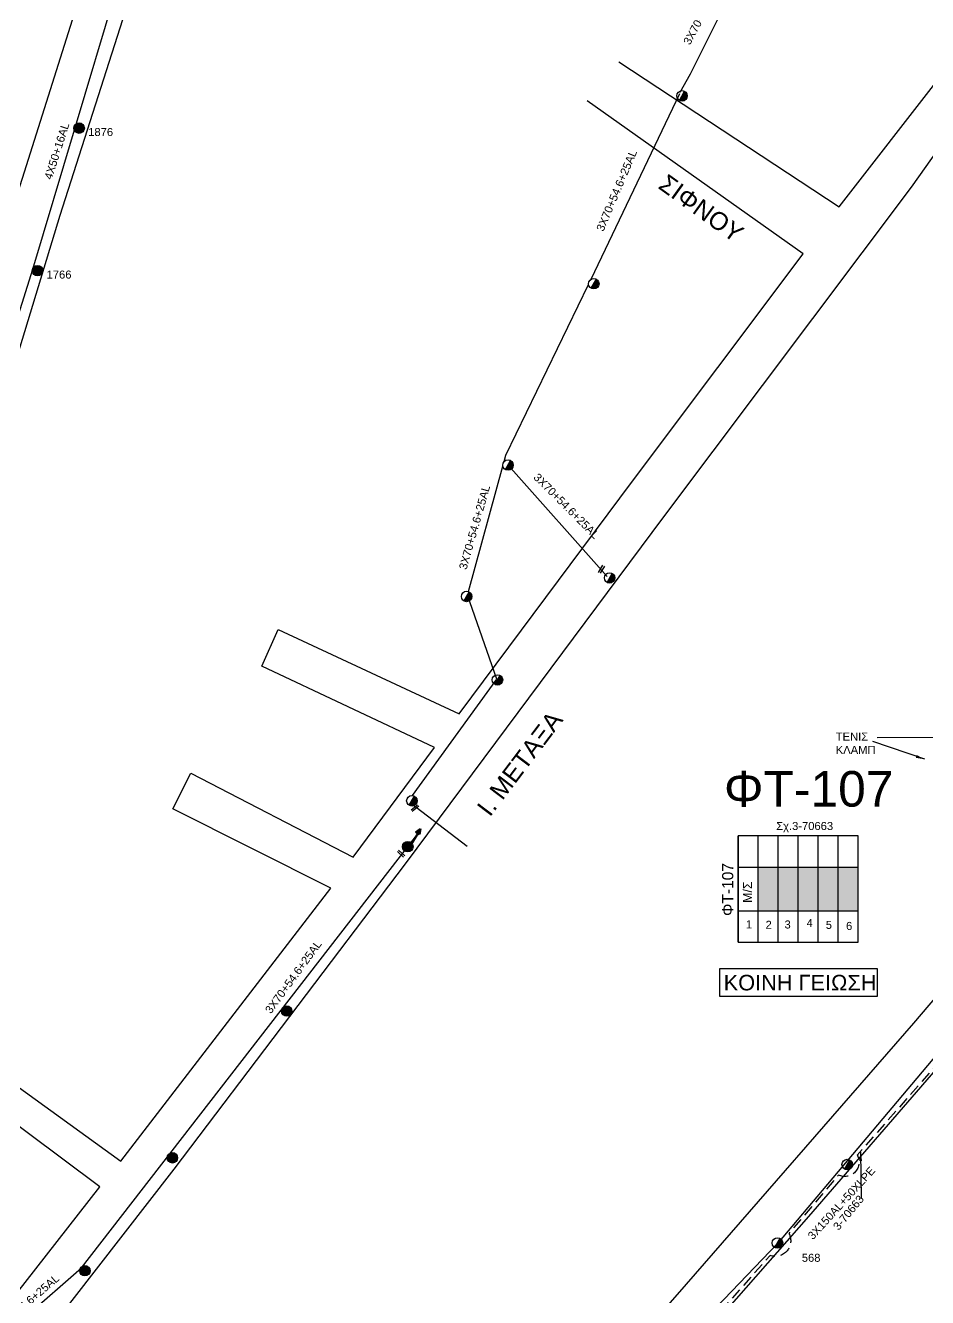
# Model space of a CAD drawing. Header units: millimetres. Extents: x 938 to 3112, y 793 to 1825.
# Drawn here: x 1769.3 to 1972.1, y 1267.4 to 1553.4 of the extents above; entities that cross this region are included whole.
import ezdxf
from ezdxf.enums import TextEntityAlignment as Align

# ---------------------------------------------------------------- set-up
doc = ezdxf.new("R2010")
doc.units = ezdxf.units.MM
doc.linetypes.add('DASHED', pattern=[19.05, 12.7, -6.35])
for name, color, linetype in [('Ασφαλειοκιβώτια Χ.Τ 6 αναχωρήσεων', 7, 'Continuous'), ('Γυμνά εναέρια ΧΤ και ΦΟΠ (3Φ)   4x50+16AL', 7, 'Continuous'), ('Επίτονοι', 7, 'Continuous'), ('Επιγραφές - Σχήματα', 7, 'Continuous'), ('Καλώδια ΧΤ   3x150AL+50XLPE', 7, 'DASHED'), ('Μηχανική τομή', 7, 'Continuous'), ('Στύλος Ξύλινος', 7, 'Continuous'), ('Στύλος Ξύλινος @ 1', 7, 'Continuous'), ('Στύλος ΦΜ', 7, 'Continuous'), ('Στύλος ΦΜ @ 1', 7, 'Continuous'), ('Συνεστραμμένα ΧΤ   3x70+54.6+25AL', 7, 'SYN_LINE'), ('Υπόβαθρο ΔΕΗ', 7, 'Continuous')]:
    doc.layers.add(name, color=color, linetype=linetype)
doc.styles.get("Standard").update_dxf_attribs({"font": 'arial.ttf'})
doc.linetypes.add('SYN_LINE', pattern='A,0.5,-0.0001,["/\\/\\/\\/",Standard,S=0.1,R=0,X=0,Y=-0.05],-0.25', length=0.7501)
doc.dimstyles.new('ISO-25', dxfattribs={"dimtxt": 2.5, "dimasz": 2.5, "dimexe": 1.25, "dimexo": 0.625, "dimtad": 1, "dimtxsty": 'Standard', "dimcen": 2.5, "dimaunit": 2, "dimazin": 0, "dimtfac": 1, "dimtmove": 0, "dimatfit": 3, "dimfxl": 1, "dimarcsym": 0})

# ---------------------------------------------------------------- blocks, each defined once
blk = doc.blocks.new('ΑΣΦΑΛΕΙΟΚΙΒΩΤΙΟ ΥΠΟΣΤΑΘΜΟΥ 6 ΑΝΑΧΩΡΗΣΕΩΝ')
at = {"layer": 'Ασφαλειοκιβώτια Χ.Τ 6 αναχωρήσεων', "ltscale": 40}
for p, q in [((-23.91, 27), (23.91, 27)), ((-9.83, 27), (-9.83, -27)), ((9.83, 27), (9.83, -27)), ((-23.91, 18), (23.91, 18)), ((-23.91, 9), (23.91, 9)), ((-23.91, 0), (23.91, 0)), ((-23.91, -9), (23.91, -9)), ((-23.91, -18), (23.91, -18))]:
    blk.add_line(p, q, dxfattribs=at)
at = {"layer": 'Ασφαλειοκιβώτια Χ.Τ 6 αναχωρήσεων'}
blk.add_lwpolyline([(-23.91, -27), (23.91, -27), (23.91, 27), (-23.91, 27)], close=True, dxfattribs=at)
for s, p in [('1', (-17.75, 23.52)), ('2', (-17.93, 14.66)), ('3', (-17.79, 6.15)), ('4', (-17.11, -3.79)), ('5', (-17.96, -12.42)), ('6', (-18.44, -21.55))]:
    blk.add_text(s, height=3.6, rotation=270, dxfattribs=at).set_placement(p)
at = {"layer": 'Ασφαλειοκιβώτια Χ.Τ 6 αναχωρήσεων', "ltscale": 40}
for tag, height, p in [('ΟΝΟΜΑ', 5, (-0.27, 31.68)), ('ΚΕΙΜΕΝΟ 1', 2, (16.95, 22.41)), ('ΚΕΙΜΕΝΟ 2', 2, (16.95, 13.71)), ('ΚΕΙΜΕΝΟ 3', 2, (16.95, 4.31)), ('ΚΕΙΜΕΝΟ 4', 2, (16.95, -4.67)), ('ΚΕΙΜΕΝΟ 5', 2, (16.95, -13.51)), ('ΚΕΙΜΕΝΟ 6', 2, (16.95, -22.43)), ('ΣΧ', 2, (-0.21, -29.21))]:
    blk.add_attdef(tag, text='', height=height, dxfattribs=at).set_placement(p, align=Align.MIDDLE_CENTER)
blk = doc.blocks.new('ΥΠΑΡΧΩΝ ΤΣΙΜΕΝΤΕΝΙΟΣ ΣΤΥΛΟΣ')
at = {"layer": 'Στύλος ΦΜ'}
blk.add_hatch(color=256, dxfattribs=at).paths.add_polyline_path([(-1.29, -2.28, 0.574793), (2.62, 0, 0.268822), (1.3, 2.27)])
blk.add_line((-1.29, -2.28), (1.3, 2.27), dxfattribs=at)
blk.add_circle((0, 0), 2.62, dxfattribs=at)
at = {"layer": 'Στύλος ΦΜ', "flags": 4}
for tag, p in [('ΤΥΠΟΣ', (-4.91, 3.03)), ('ΑΡΙΘΜΟΣ', (-4.68, 8.05))]:
    blk.add_attdef(tag, p, '', height=4, dxfattribs=at)
blk = doc.blocks.new('ΕΠΙΤΟΝΟΣ')
at = {"layer": 'Επίτονοι', "lineweight": 40, "ltscale": 40}
blk.add_hatch(color=256, dxfattribs=at).paths.add_polyline_path([(-1.13, 6.47), (0, 9.1), (1.13, 6.47)])
for p, q in [((-1.13, 6.47), (0, 9.1)), ((1.13, 6.47), (-1.13, 6.47)), ((-1.13, 6.47), (0, 6.47)), ((0, 9.1), (1.13, 6.47)), ((0, 6.47), (0, 0))]:
    blk.add_line(p, q, dxfattribs=at)
blk = doc.blocks.new('ΥΠΑΡΧΩΝ ΞΥΛΙΝΟΣ ΣΤΥΛΟΣ')
at = {"layer": 'Στύλος Ξύλινος'}
h = blk.add_hatch(color=7, dxfattribs=at)
h.paths.add_polyline_path([(-2.62, 0, 0.270008), (-1.29, -2.28), (1.3, 2.27, 0.576266)])
h.paths.add_polyline_path([(-1.29, -2.28, 0.574793), (2.62, 0, 0.268822), (1.3, 2.27)])
at = {"layer": 'Στύλος Ξύλινος', "color": 7}
blk.add_line((-1.29, -2.28), (1.3, 2.27), dxfattribs=at)
blk.add_circle((0, 0), 2.62, dxfattribs=at)
at = {"layer": 'Στύλος Ξύλινος', "flags": 4}
for tag, p in [('ΑΡΙΘΜΟΣ', (-4.91, 8.6)), ('ΤΥΠΟΣ', (-4.85, 3.39))]:
    blk.add_attdef(tag, p, '', height=4, dxfattribs=at)
blk = doc.blocks.new('A$C32700E79')
at = {"layer": 'Στύλος Ξύλινος @ 1', "ltscale": 40, "xscale": 0.4499999999998181, "yscale": 0.4499999999998181, "zscale": 0.4499999999998181}
blk.add_blockref('ΥΠΑΡΧΩΝ ΞΥΛΙΝΟΣ ΣΤΥΛΟΣ', (1.18, 1.18), dxfattribs=at)
blk = doc.blocks.new('ΜΗΧΑΝΙΚΗ ΤΟΜΗ')
at = {"layer": 'Μηχανική τομή', "ltscale": 40}
for p, q in [((-1.89, 0.78), (1.89, 0.78)), ((1.89, 0), (-1.89, 0))]:
    blk.add_line(p, q, dxfattribs=at)

msp = doc.modelspace()

# ---------------------------------------------------------------- hatches: boundary and pattern name
at = {"layer": 'Ασφαλειοκιβώτια Χ.Τ 6 αναχωρήσεων', "lineweight": 30}
for color, points in [(2, [(1934.05, 1364.21), (1934.05, 1354.38), (1938.55, 1354.38), (1938.55, 1364.21)]), (27, [(1938.55, 1364.21), (1938.55, 1354.38), (1943.05, 1354.38), (1943.05, 1364.21)]), (85, [(1943.05, 1364.21), (1943.05, 1354.38), (1947.55, 1354.38), (1947.55, 1364.21)]), (6, [(1947.55, 1364.21), (1947.55, 1354.38), (1952.05, 1354.38), (1952.05, 1364.21)]), (133, [(1952.05, 1364.21), (1952.05, 1354.38), (1956.55, 1354.38), (1956.55, 1364.21)])]:
    msp.add_hatch(color=color, dxfattribs=at).paths.add_polyline_path(points)

# ---------------------------------------------------------------- linework, layer by layer
at = {"layer": 'Γυμνά εναέρια ΧΤ και ΦΟΠ (3Φ)   4x50+16AL', "color": 85, "flags": 128}
msp.add_lwpolyline([(1686.13, 1265.35), (1696.45, 1310.78), (1706.33, 1347.23), (1718.4, 1386.34), (1735.76, 1382.12), (1757.4, 1455.37), (1771.04, 1498.63), (1789.77, 1561.37), (1818.63, 1647.1), (1837.46, 1635.04), (1859.25, 1623.02)], dxfattribs=at)
at = {"layer": 'Γυμνά εναέρια ΧΤ και ΦΟΠ (3Φ)   4x50+16AL', "color": 27, "flags": 128}
msp.add_lwpolyline([(1993.41, 1344.87), (1938.37, 1279.57), (1923, 1263.44), (1896.97, 1233.69)], dxfattribs=at)
at = {"layer": 'Επιγραφές - Σχήματα', "color": 190}
msp.add_lwpolyline([(1925.35, 1335.15), (1960.86, 1335.15), (1960.86, 1341.32), (1925.35, 1341.32)], close=True, dxfattribs=at)
at = {"layer": 'Καλώδια ΧΤ   3x150AL+50XLPE', "color": 133, "linetype": 'DASHED', "ltscale": 0.2, "flags": 128}
msp.add_lwpolyline([(1996.76, 1347.34, -0.995783), (1995.91, 1343.2, 0.285843), (1992.84, 1342.57), (1976.29, 1322.14), (1956.32, 1299.45, -0.727516), (1952.12, 1294.93), (1940.96, 1281.79, -0.683919), (1936.76, 1276.87), (1922.12, 1260.46, -0.923893), (1917.85, 1256.44), (1898.49, 1233.67, -1.02428), (1896.05, 1230.57), (1892.77, 1226.83), (1899.67, 1217.97, 0.345227), (1901.5, 1217.51), (1920.87, 1222.76, -0.293063), (1923.08, 1224.21)], format="xyb", dxfattribs=at)
at = {"layer": 'Συνεστραμμένα ΧΤ   3x70+54.6+25AL', "color": 133, "linetype": 'SYN_LINE', "ltscale": 20, "flags": 128}
for points in [[(1916.5, 1538.47), (1918.83, 1542.59), (1935.48, 1575.94)], [(1896.5, 1496.37), (1916.42, 1538.1)], [(1877.37, 1456.8), (1895.94, 1495.22)], [(1876.99, 1455.41), (1877.37, 1456.8)], [(1868.92, 1426.15), (1876.69, 1454.32)], [(1877.84, 1454.59), (1900.11, 1429.54)], [(1856.39, 1380.28), (1875.31, 1406.43), (1868.71, 1425.37), (1868.72, 1425.42)], [(1868.61, 1368.84), (1855.88, 1378.54)]]:
    msp.add_lwpolyline(points, dxfattribs=at)
at = {"layer": 'Συνεστραμμένα ΧΤ   3x70+54.6+25AL', "color": 6, "linetype": 'SYN_LINE', "ltscale": 20, "flags": 128}
msp.add_lwpolyline([(1731.78, 1230.34), (1781.97, 1274.06), (1857.78, 1371.99)], dxfattribs=at)
at = {"layer": 'Υπόβαθρο ΔΕΗ', "flags": 128}
for points in [[(1665.42, 1690.16), (1655.5, 1615.02), (1649.65, 1558.71, 0.03013), (1645.68, 1512.19, 0.007223), (1644.37, 1445.62, -0.004349), (1642.05, 1392.66, -0.002152), (1638.63, 1324.56), (1681.78, 1286.58), (1712.69, 1398.25), (1729.24, 1394.28), (1760.92, 1494.69), (1791.71, 1592.04), (1807.62, 1642.41), (1749.77, 1677.85), (1731.01, 1580.41), (1726.37, 1554.95), (1717.98, 1555.73), (1733.66, 1644.9), (1740.51, 1684.04), (1648.35, 1751.46), (1652.99, 1776.71), (1598.01, 1804.46)], [(1665.42, 1690.16), (1655.5, 1615.02), (1649.65, 1558.71, 0.03013), (1645.68, 1512.19, 0.007223), (1644.37, 1445.62, -0.004349), (1642.05, 1392.66, -0.002152), (1638.63, 1324.56), (1681.78, 1286.58), (1712.69, 1398.25), (1729.24, 1394.28), (1760.92, 1494.69), (1791.71, 1592.04), (1807.62, 1642.41), (1749.77, 1677.85), (1731.01, 1580.41), (1726.37, 1554.95), (1717.98, 1555.73), (1733.66, 1644.9), (1740.51, 1684.04), (1648.35, 1751.46), (1652.99, 1776.71), (1598.01, 1804.46)], [(1902.74, 1545.24), (1952.24, 1512.68), (1975.04, 1541.92), (1982.13, 1554.7), (1983.22, 1560.38), (1965.45, 1570.59, -0.071197), (1899.01, 1590.32, -0.025167), (1877.4, 1601.96), (1816.73, 1636.81), (1796.69, 1572.1), (1777.11, 1510.72), (1756.99, 1444.82), (1737.1, 1380.25), (1719.95, 1384.76), (1699.74, 1315.36), (1689.83, 1279.6), (1742.44, 1236.52)], [(1902.74, 1545.24), (1952.24, 1512.68), (1975.04, 1541.92), (1982.13, 1554.7), (1983.22, 1560.38), (1965.45, 1570.59, -0.071197), (1899.01, 1590.32, -0.025167), (1877.4, 1601.96), (1816.73, 1636.81), (1796.69, 1572.1), (1777.11, 1510.72), (1756.99, 1444.82), (1737.1, 1380.25), (1719.95, 1384.76), (1699.74, 1315.36), (1689.83, 1279.6), (1742.44, 1236.52)], [(1815.51, 1248.65), (1805.75, 1210.6), (1770.09, 1216.79), (1751.39, 1230.19), (1802.74, 1296.3), (1854.78, 1364.96), (1912.86, 1442.94), (1968.55, 1517.05), (1980.94, 1534.63), (2026.78, 1499.54), (2042.99, 1488.25, 0.093735), (2077.62, 1472.47), (2041.4, 1413.85), (2018.66, 1387.44), (1969.01, 1329.14), (1915.86, 1268.09), (1863.15, 1208.16), (1843.9, 1203.5), (1813.5, 1209.16), (1822.81, 1248.58)], [(2129.55, 1532.2), (2155.23, 1510.25), (2177.28, 1489.58, 0.046686), (2148.47, 1445.23), (2120.12, 1405.14), (2106.76, 1386.74), (2053.52, 1334.23), (1994.23, 1274.34), (1952.6, 1233.51), (1900.61, 1218.57), (1893.97, 1227.06), (1945.48, 1285.67), (1973.97, 1318.62), (2029.74, 1384.13), (2048.48, 1405.88), (2071.77, 1443.55), (2110.35, 1502.19), (2129.55, 1532.2)], [(2129.55, 1532.2), (2155.23, 1510.25), (2177.28, 1489.58, 0.046686), (2148.47, 1445.23), (2120.12, 1405.14), (2106.76, 1386.74), (2053.52, 1334.23), (1994.23, 1274.34), (1952.6, 1233.51), (1900.61, 1218.57), (1893.97, 1227.06), (1945.48, 1285.67), (1973.97, 1318.62), (2029.74, 1384.13), (2048.48, 1405.88), (2071.77, 1443.55), (2110.35, 1502.19), (2129.55, 1532.2)]]:
    msp.add_lwpolyline(points, format="xyb", dxfattribs=at)
for points in [[(1742.44, 1236.52), (1771.69, 1273.86), (1786.08, 1292.3), (1761.61, 1310.52), (1765.8, 1316.17), (1790.76, 1298.05), (1838.01, 1359.46), (1802.44, 1377.28), (1806.5, 1385.31), (1843, 1366.43), (1861.31, 1391.05), (1822.47, 1409.4), (1826.14, 1417.58), (1866.86, 1398.63), (1905.78, 1450.95), (1944.16, 1502.12), (1895.65, 1536.52)], [(1742.44, 1236.52), (1771.69, 1273.86), (1786.08, 1292.3), (1761.61, 1310.52), (1765.8, 1316.17), (1790.76, 1298.05), (1838.01, 1359.46), (1802.44, 1377.28), (1806.5, 1385.31), (1843, 1366.43), (1861.31, 1391.05), (1822.47, 1409.4), (1826.14, 1417.58), (1866.86, 1398.63), (1905.78, 1450.95), (1944.16, 1502.12), (1895.65, 1536.52)], [(1815.51, 1248.65), (1805.75, 1210.6), (1770.09, 1216.79), (1751.39, 1230.19), (1802.74, 1296.3), (1854.78, 1364.96), (1912.86, 1442.94), (1968.55, 1517.05), (1980.94, 1534.63)], [(2077.62, 1472.47), (2041.4, 1413.85), (2018.66, 1387.44), (1969.01, 1329.14), (1915.86, 1268.09), (1863.15, 1208.16), (1843.9, 1203.5), (1813.5, 1209.16), (1822.81, 1248.58)]]:
    msp.add_lwpolyline(points, dxfattribs=at)

# ---------------------------------------------------------------- block references
at = {"layer": 'Ασφαλειοκιβώτια Χ.Τ 6 αναχωρήσεων', "lineweight": 30, "xscale": 0.5, "yscale": 0.5, "zscale": 0.5, "rotation": 90}
msp.add_blockref('ΑΣΦΑΛΕΙΟΚΙΒΩΤΙΟ ΥΠΟΣΤΑΘΜΟΥ 6 ΑΝΑΧΩΡΗΣΕΩΝ', (1943.05, 1359.29), dxfattribs=at).add_auto_attribs({'ΟΝΟΜΑ': 'ΦΤ-107'})
at = {"layer": 'Επίτονοι', "xscale": 0.4499999999998195, "yscale": 0.4499999999998195, "zscale": 0.4499999999998195, "rotation": 328.8495211347272}
msp.add_blockref('ΕΠΙΤΟΝΟΣ', (1856.02, 1369.26), dxfattribs=at)
msp.add_blockref('ΕΠΙΤΟΝΟΣ', (1856.02, 1369.26), dxfattribs=at)
at = {"layer": 'Επιγραφές - Σχήματα', "linetype": 'DASHED', "ltscale": 0.2}
msp.add_blockref('A$C32700E79', (1854.11, 1367.6), dxfattribs=at)
at = {"layer": 'Μηχανική τομή'}
for p, xscale, yscale, zscale, rotation in [((1898.67, 1431.28), 0.4999999999999092, 0.4999999999999092, 0.4999999999999092, 239.2512852772683), ((1856.76, 1377.63), 0.4999999999999636, 0.4999999999999636, 0.4999999999999636, 219.0702837215301), ((1853.66, 1367.07), 0.5000000000000302, 0.5000000000000302, 0.5000000000000302, 318.3051334025893)]:
    msp.add_blockref('ΜΗΧΑΝΙΚΗ ΤΟΜΗ', p, dxfattribs=dict(at, xscale=xscale, yscale=yscale, zscale=zscale, rotation=rotation))
at = {"layer": 'Στύλος Ξύλινος @ 1', "ltscale": 40}
ref = msp.add_blockref('ΥΠΑΡΧΩΝ ΞΥΛΙΝΟΣ ΣΤΥΛΟΣ', (1781.41, 1530.34), dxfattribs=dict(at, xscale=0.4499999999998181, yscale=0.4499999999998181, zscale=0.4499999999998181))
ref.add_attrib('ΑΡΙΘΜΟΣ', '1876', (1783.45, 1528.57), dxfattribs={"layer": 'Στύλος Ξύλινος', "height": 1.8, "flags": 4})
ref = msp.add_blockref('ΥΠΑΡΧΩΝ ΞΥΛΙΝΟΣ ΣΤΥΛΟΣ', (1772.06, 1498.29), dxfattribs=dict(at, xscale=0.4499999999998181, yscale=0.4499999999998181, zscale=0.4499999999998181))
ref.add_attrib('ΑΡΙΘΜΟΣ', '1766', (1774.1, 1496.52), dxfattribs={"layer": 'Στύλος Ξύλινος', "height": 1.8, "flags": 4})
at = {"layer": 'Στύλος Ξύλινος @ 1', "ltscale": 40, "xscale": 0.4499999999998181, "yscale": 0.4499999999998181, "zscale": 0.4499999999998181}
for p in [(1828.08, 1331.82), (1802.38, 1298.83), (1782.72, 1273.44)]:
    msp.add_blockref('ΥΠΑΡΧΩΝ ΞΥΛΙΝΟΣ ΣΤΥΛΟΣ', p, dxfattribs=at)
at = {"layer": 'Στύλος ΦΜ @ 1', "ltscale": 40, "xscale": 0.4499999999998181, "yscale": 0.4499999999998181, "zscale": 0.4499999999998181}
for p in [(1916.95, 1537.6), (1916.95, 1537.6), (1897.11, 1495.36), (1897.11, 1495.36), (1877.83, 1454.59), (1877.83, 1454.59), (1900.66, 1429.21), (1900.66, 1429.21), (1868.51, 1425.05), (1868.51, 1425.05), (1875.46, 1406.28), (1875.46, 1406.28), (1856.21, 1379.11), (1856.21, 1379.11), (1954.08, 1297.32)]:
    msp.add_blockref('ΥΠΑΡΧΩΝ ΤΣΙΜΕΝΤΕΝΙΟΣ ΣΤΥΛΟΣ', p, dxfattribs=at)
at = {"layer": 'Στύλος ΦΜ @ 1', "ltscale": 40}
ref = msp.add_blockref('ΥΠΑΡΧΩΝ ΤΣΙΜΕΝΤΕΝΙΟΣ ΣΤΥΛΟΣ', (1938.39, 1279.68), dxfattribs=dict(at, xscale=0.4499999999998181, yscale=0.4499999999998181, zscale=0.4499999999998181))
ref.add_attrib('ΤΥΠΟΣ', '568', (1943.87, 1275.45), dxfattribs={"layer": 'Στύλος ΦΜ', "height": 1.8, "flags": 4})

# ---------------------------------------------------------------- texts
at = {"layer": 'Γυμνά εναέρια ΧΤ και ΦΟΠ (3Φ)   4x50+16AL'}
msp.add_text('4X50+16AL', height=1.8, rotation=72.3717, dxfattribs=at).set_placement((1776.39, 1525.2), align=Align.MIDDLE)
at = {"layer": 'Επιγραφές - Σχήματα', "linetype": 'DASHED', "ltscale": 0.2, "attachment_point": 1}
for s, insert, char_height, width, rotation in [('ΣΙΦΝΟΥ', (1913.67, 1520.24), 4, 24.2914, 324.2491), ('Ι. ΜΕΤΑΞΑ', (1870.55, 1377.72), 4, 48.5909, 52.8716), ('Μ/Σ', (1930.65, 1356.15), 2, 5.4715, 90), ('3-70663', (1950.73, 1283.52), 1.8, 10.8079, 50.4348)]:
    msp.add_mtext(s, dxfattribs=dict(at, insert=insert, char_height=char_height, width=width, rotation=rotation))
at = {"layer": 'Επιγραφές - Σχήματα', "color": 1, "linetype": 'Continuous', "ltscale": 0.2, "insert": (1951.5, 1394.45), "char_height": 1.8, "width": 11.104, "attachment_point": 1}
msp.add_mtext('ΤΕΝΙΣ\\PΚΛΑΜΠ', dxfattribs=at)
at = {"layer": 'Επιγραφές - Σχήματα', "linetype": 'DASHED', "ltscale": 0.2, "insert": (1926.36, 1385.79), "char_height": 8, "width": 24.9768, "attachment_point": 1}
msp.add_mtext('ΦΤ-107', dxfattribs=at)
at = {"layer": 'Επιγραφές - Σχήματα', "linetype": 'Continuous', "ltscale": 0.2, "insert": (1938.11, 1374.34), "char_height": 1.8, "width": 24.2113, "attachment_point": 1}
msp.add_mtext('Σχ.3-70663', dxfattribs=at)
at = {"layer": 'Επιγραφές - Σχήματα', "color": 190, "insert": (1926.31, 1339.97), "char_height": 3.5, "width": 35.1311, "attachment_point": 1}
msp.add_mtext('KOINH ΓΕΙΩΣΗ', dxfattribs=at)
at = {"layer": 'Καλώδια ΧΤ   3x150AL+50XLPE', "ltscale": 0.2}
msp.add_text('3X150AL+50XLPE', height=1.8, rotation=47.6992, dxfattribs=at).set_placement((1952.77, 1288.65), align=Align.MIDDLE)
at = {"layer": 'Συνεστραμμένα ΧΤ   3x70+54.6+25AL', "ltscale": 20}
for rotation, p in [(61.6765, (1922.56, 1557.95)), (67.0566, (1902.24, 1516.33)), (315.0272, (1890.97, 1445.38)), (74.1533, (1870.29, 1440.6)), (53.8666, (1829.56, 1339.51)), (40.6586, (1769.11, 1265.75))]:
    msp.add_text('3X70+54.6+25AL', height=1.8, rotation=rotation, dxfattribs=at).set_placement(p, align=Align.MIDDLE)

# ---------------------------------------------------------------- leaders
at = {"layer": 'Επιγραφές - Σχήματα', "color": 1, "ltscale": 40}
for points in [[(1994.65, 1393.42), (1960.78, 1393.23)], [(1971.49, 1388.43), (1959.83, 1392.44)]]:
    msp.add_leader(points, dimstyle='ISO-25', override={"dimasz": 2, "dimtad": 0}, dxfattribs=at)
at = {"layer": 'Επιγραφές - Σχήματα', "ltscale": 40}
msp.add_leader([(1957.08, 1300.11), (1957.2, 1289.73)], dimstyle='ISO-25', override={"dimasz": 2, "dimtad": 0}, dxfattribs=at)

doc.saveas('drawing.dxf')
